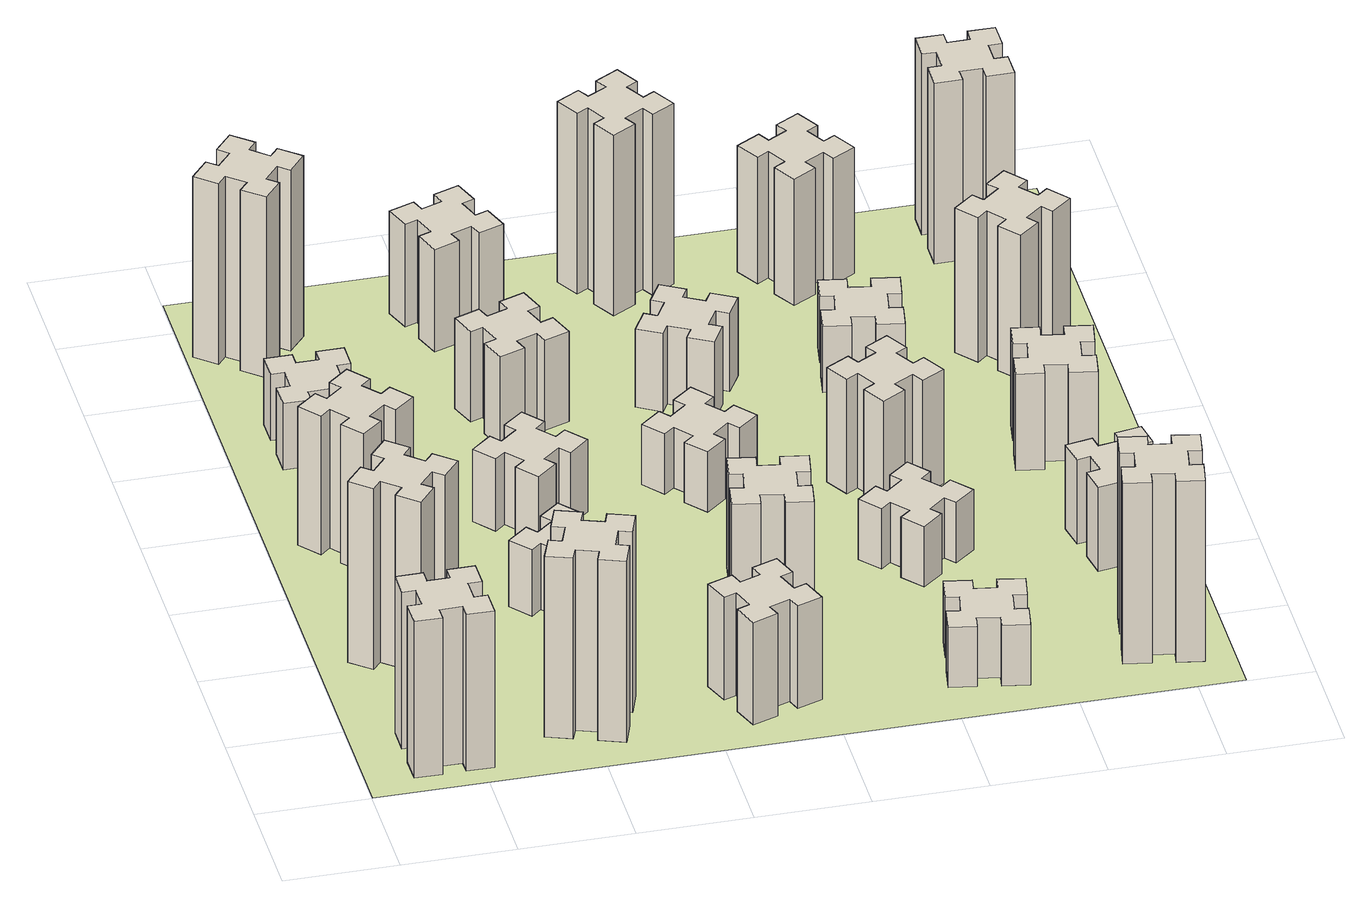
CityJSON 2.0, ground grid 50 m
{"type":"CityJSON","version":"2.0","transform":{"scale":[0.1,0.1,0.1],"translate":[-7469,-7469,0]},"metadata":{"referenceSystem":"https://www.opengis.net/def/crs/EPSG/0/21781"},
"CityObjects":{
"building1":{"type":"Building","attributes":{"class":"1000","function":"1000","usage":"1000","yearOfConstruction":2016,"roofType":"1000","measuredHeight":78,"storeysAboveGround":30,"storeysBelowGround":0},"geometry":[{"type":"Solid","lod":"1","boundaries":[[[[0,1,2,3,4,5,6,7,8,9,10,11,12,13,14,15,16,17,18,19]],[[17,16,20,21]],[[16,15,22,20]],[[15,14,23,22]],[[14,13,24,23]],[[13,12,25,24]],[[12,11,26,25]],[[11,10,27,26]],[[10,9,28,27]],[[9,8,29,28]],[[8,7,30,29]],[[7,6,31,30]],[[6,5,32,31]],[[5,4,33,32]],[[4,3,34,33]],[[3,2,35,34]],[[2,1,36,35]],[[1,0,37,36]],[[0,19,38,37]],[[19,18,39,38]],[[18,17,21,39]],[[24,25,26,27,28,29,30,31,32,33,34,35,36,37,38,39,21,20,22,23]]]]}]},
"building2":{"type":"Building","attributes":{"class":"1000","function":"1000","usage":"1000","yearOfConstruction":2016,"roofType":"1000","measuredHeight":90,"storeysAboveGround":30,"storeysBelowGround":0},"geometry":[{"type":"Solid","lod":"1","boundaries":[[[[40,41,42,43,44,45,46,47,48,49,50,51,52,53,54,55,56,57,58,59]],[[57,56,60,61]],[[56,55,62,60]],[[55,54,63,62]],[[54,53,64,63]],[[53,52,65,64]],[[52,51,66,65]],[[51,50,67,66]],[[50,49,68,67]],[[49,48,69,68]],[[48,47,70,69]],[[47,46,71,70]],[[46,45,72,71]],[[45,44,73,72]],[[44,43,74,73]],[[43,42,75,74]],[[42,41,76,75]],[[41,40,77,76]],[[40,59,78,77]],[[59,58,79,78]],[[58,57,61,79]],[[64,65,66,67,68,69,70,71,72,73,74,75,76,77,78,79,61,60,62,63]]]]}]},
"building3":{"type":"Building","attributes":{"class":"1000","function":"1000","usage":"1000","yearOfConstruction":2016,"roofType":"1000","measuredHeight":69,"storeysAboveGround":30,"storeysBelowGround":0},"geometry":[{"type":"Solid","lod":"1","boundaries":[[[[80,81,82,83,84,85,86,87,88,89,90,91,92,93,94,95,96,97,98,99]],[[97,96,100,101]],[[96,95,102,100]],[[95,94,103,102]],[[94,93,104,103]],[[93,92,105,104]],[[92,91,106,105]],[[91,90,107,106]],[[90,89,108,107]],[[89,88,109,108]],[[88,87,110,109]],[[87,86,111,110]],[[86,85,112,111]],[[85,84,113,112]],[[84,83,114,113]],[[83,82,115,114]],[[82,81,116,115]],[[81,80,117,116]],[[80,99,118,117]],[[99,98,119,118]],[[98,97,101,119]],[[104,105,106,107,108,109,110,111,112,113,114,115,116,117,118,119,101,100,102,103]]]]}]},
"building4":{"type":"Building","attributes":{"class":"1000","function":"1000","usage":"1000","yearOfConstruction":2016,"roofType":"1000","measuredHeight":90,"storeysAboveGround":30,"storeysBelowGround":0},"geometry":[{"type":"Solid","lod":"1","boundaries":[[[[120,121,122,123,124,125,126,127,128,129,130,131,132,133,134,135,136,137,138,139]],[[137,136,140,141]],[[136,135,142,140]],[[135,134,143,142]],[[134,133,144,143]],[[133,132,145,144]],[[132,131,146,145]],[[131,130,147,146]],[[130,129,148,147]],[[129,128,149,148]],[[128,127,150,149]],[[127,126,151,150]],[[126,125,152,151]],[[125,124,153,152]],[[124,123,154,153]],[[123,122,155,154]],[[122,121,156,155]],[[121,120,157,156]],[[120,139,158,157]],[[139,138,159,158]],[[138,137,141,159]],[[144,145,146,147,148,149,150,151,152,153,154,155,156,157,158,159,141,140,142,143]]]]}]},
"building5":{"type":"Building","attributes":{"class":"1000","function":"1000","usage":"1000","yearOfConstruction":2016,"roofType":"1000","measuredHeight":33,"storeysAboveGround":30,"storeysBelowGround":0},"geometry":[{"type":"Solid","lod":"1","boundaries":[[[[160,161,162,163,164,165,166,167,168,169,170,171,172,173,174,175,176,177,178,179]],[[177,176,180,181]],[[176,175,182,180]],[[175,174,183,182]],[[174,173,184,183]],[[173,172,185,184]],[[172,171,186,185]],[[171,170,187,186]],[[170,169,188,187]],[[169,168,189,188]],[[168,167,190,189]],[[167,166,191,190]],[[166,165,192,191]],[[165,164,193,192]],[[164,163,194,193]],[[163,162,195,194]],[[162,161,196,195]],[[161,160,197,196]],[[160,179,198,197]],[[179,178,199,198]],[[178,177,181,199]],[[184,185,186,187,188,189,190,191,192,193,194,195,196,197,198,199,181,180,182,183]]]]}]},
"building6":{"type":"Building","attributes":{"class":"1000","function":"1000","usage":"1000","yearOfConstruction":2016,"roofType":"1000","measuredHeight":90,"storeysAboveGround":30,"storeysBelowGround":0},"geometry":[{"type":"Solid","lod":"1","boundaries":[[[[200,201,202,203,204,205,206,207,208,209,210,211,212,213,214,215,216,217,218,219]],[[217,216,220,221]],[[216,215,222,220]],[[215,214,223,222]],[[214,213,224,223]],[[213,212,225,224]],[[212,211,226,225]],[[211,210,227,226]],[[210,209,228,227]],[[209,208,229,228]],[[208,207,230,229]],[[207,206,231,230]],[[206,205,232,231]],[[205,204,233,232]],[[204,203,234,233]],[[203,202,235,234]],[[202,201,236,235]],[[201,200,237,236]],[[200,219,238,237]],[[219,218,239,238]],[[218,217,221,239]],[[224,225,226,227,228,229,230,231,232,233,234,235,236,237,238,239,221,220,222,223]]]]}]},
"building7":{"type":"Building","attributes":{"class":"1000","function":"1000","usage":"1000","yearOfConstruction":2016,"roofType":"1000","measuredHeight":33,"storeysAboveGround":30,"storeysBelowGround":0},"geometry":[{"type":"Solid","lod":"1","boundaries":[[[[240,241,242,243,244,245,246,247,248,249,250,251,252,253,254,255,256,257,258,259]],[[257,256,260,261]],[[256,255,262,260]],[[255,254,263,262]],[[254,253,264,263]],[[253,252,265,264]],[[252,251,266,265]],[[251,250,267,266]],[[250,249,268,267]],[[249,248,269,268]],[[248,247,270,269]],[[247,246,271,270]],[[246,245,272,271]],[[245,244,273,272]],[[244,243,274,273]],[[243,242,275,274]],[[242,241,276,275]],[[241,240,277,276]],[[240,259,278,277]],[[259,258,279,278]],[[258,257,261,279]],[[264,265,266,267,268,269,270,271,272,273,274,275,276,277,278,279,261,260,262,263]]]]}]},
"building8":{"type":"Building","attributes":{"class":"1000","function":"1000","usage":"1000","yearOfConstruction":2016,"roofType":"1000","measuredHeight":36,"storeysAboveGround":30,"storeysBelowGround":0},"geometry":[{"type":"Solid","lod":"1","boundaries":[[[[280,281,282,283,284,285,286,287,288,289,290,291,292,293,294,295,296,297,298,299]],[[297,296,300,301]],[[296,295,302,300]],[[295,294,303,302]],[[294,293,304,303]],[[293,292,305,304]],[[292,291,306,305]],[[291,290,307,306]],[[290,289,308,307]],[[289,288,309,308]],[[288,287,310,309]],[[287,286,311,310]],[[286,285,312,311]],[[285,284,313,312]],[[284,283,314,313]],[[283,282,315,314]],[[282,281,316,315]],[[281,280,317,316]],[[280,299,318,317]],[[299,298,319,318]],[[298,297,301,319]],[[304,305,306,307,308,309,310,311,312,313,314,315,316,317,318,319,301,300,302,303]]]]}]},
"building9":{"type":"Building","attributes":{"class":"1000","function":"1000","usage":"1000","yearOfConstruction":2016,"roofType":"1000","measuredHeight":51,"storeysAboveGround":30,"storeysBelowGround":0},"geometry":[{"type":"Solid","lod":"1","boundaries":[[[[320,321,322,323,324,325,326,327,328,329,330,331,332,333,334,335,336,337,338,339]],[[337,336,340,341]],[[336,335,342,340]],[[335,334,343,342]],[[334,333,344,343]],[[333,332,345,344]],[[332,331,346,345]],[[331,330,347,346]],[[330,329,348,347]],[[329,328,349,348]],[[328,327,350,349]],[[327,326,351,350]],[[326,325,352,351]],[[325,324,353,352]],[[324,323,354,353]],[[323,322,355,354]],[[322,321,356,355]],[[321,320,357,356]],[[320,339,358,357]],[[339,338,359,358]],[[338,337,341,359]],[[344,345,346,347,348,349,350,351,352,353,354,355,356,357,358,359,341,340,342,343]]]]}]},
"building10":{"type":"Building","attributes":{"class":"1000","function":"1000","usage":"1000","yearOfConstruction":2016,"roofType":"1000","measuredHeight":45,"storeysAboveGround":30,"storeysBelowGround":0},"geometry":[{"type":"Solid","lod":"1","boundaries":[[[[360,361,362,363,364,365,366,367,368,369,370,371,372,373,374,375,376,377,378,379]],[[377,376,380,381]],[[376,375,382,380]],[[375,374,383,382]],[[374,373,384,383]],[[373,372,385,384]],[[372,371,386,385]],[[371,370,387,386]],[[370,369,388,387]],[[369,368,389,388]],[[368,367,390,389]],[[367,366,391,390]],[[366,365,392,391]],[[365,364,393,392]],[[364,363,394,393]],[[363,362,395,394]],[[362,361,396,395]],[[361,360,397,396]],[[360,379,398,397]],[[379,378,399,398]],[[378,377,381,399]],[[384,385,386,387,388,389,390,391,392,393,394,395,396,397,398,399,381,380,382,383]]]]}]},
"building11":{"type":"Building","attributes":{"class":"1000","function":"1000","usage":"1000","yearOfConstruction":2016,"roofType":"1000","measuredHeight":51,"storeysAboveGround":30,"storeysBelowGround":0},"geometry":[{"type":"Solid","lod":"1","boundaries":[[[[400,401,402,403,404,405,406,407,408,409,410,411,412,413,414,415,416,417,418,419]],[[417,416,420,421]],[[416,415,422,420]],[[415,414,423,422]],[[414,413,424,423]],[[413,412,425,424]],[[412,411,426,425]],[[411,410,427,426]],[[410,409,428,427]],[[409,408,429,428]],[[408,407,430,429]],[[407,406,431,430]],[[406,405,432,431]],[[405,404,433,432]],[[404,403,434,433]],[[403,402,435,434]],[[402,401,436,435]],[[401,400,437,436]],[[400,419,438,437]],[[419,418,439,438]],[[418,417,421,439]],[[424,425,426,427,428,429,430,431,432,433,434,435,436,437,438,439,421,420,422,423]]]]}]},
"building12":{"type":"Building","attributes":{"class":"1000","function":"1000","usage":"1000","yearOfConstruction":2016,"roofType":"1000","measuredHeight":54,"storeysAboveGround":30,"storeysBelowGround":0},"geometry":[{"type":"Solid","lod":"1","boundaries":[[[[440,441,442,443,444,445,446,447,448,449,450,451,452,453,454,455,456,457,458,459]],[[457,456,460,461]],[[456,455,462,460]],[[455,454,463,462]],[[454,453,464,463]],[[453,452,465,464]],[[452,451,466,465]],[[451,450,467,466]],[[450,449,468,467]],[[449,448,469,468]],[[448,447,470,469]],[[447,446,471,470]],[[446,445,472,471]],[[445,444,473,472]],[[444,443,474,473]],[[443,442,475,474]],[[442,441,476,475]],[[441,440,477,476]],[[440,459,478,477]],[[459,458,479,478]],[[458,457,461,479]],[[464,465,466,467,468,469,470,471,472,473,474,475,476,477,478,479,461,460,462,463]]]]}]},
"building13":{"type":"Building","attributes":{"class":"1000","function":"1000","usage":"1000","yearOfConstruction":2016,"roofType":"1000","measuredHeight":30,"storeysAboveGround":30,"storeysBelowGround":0},"geometry":[{"type":"Solid","lod":"1","boundaries":[[[[480,481,482,483,484,485,486,487,488,489,490,491,492,493,494,495,496,497,498,499]],[[497,496,500,501]],[[496,495,502,500]],[[495,494,503,502]],[[494,493,504,503]],[[493,492,505,504]],[[492,491,506,505]],[[491,490,507,506]],[[490,489,508,507]],[[489,488,509,508]],[[488,487,510,509]],[[487,486,511,510]],[[486,485,512,511]],[[485,484,513,512]],[[484,483,514,513]],[[483,482,515,514]],[[482,481,516,515]],[[481,480,517,516]],[[480,499,518,517]],[[499,498,519,518]],[[498,497,501,519]],[[504,505,506,507,508,509,510,511,512,513,514,515,516,517,518,519,501,500,502,503]]]]}]},
"building14":{"type":"Building","attributes":{"class":"1000","function":"1000","usage":"1000","yearOfConstruction":2016,"roofType":"1000","measuredHeight":39,"storeysAboveGround":30,"storeysBelowGround":0},"geometry":[{"type":"Solid","lod":"1","boundaries":[[[[520,521,522,523,524,525,526,527,528,529,530,531,532,533,534,535,536,537,538,539]],[[537,536,540,541]],[[536,535,542,540]],[[535,534,543,542]],[[534,533,544,543]],[[533,532,545,544]],[[532,531,546,545]],[[531,530,547,546]],[[530,529,548,547]],[[529,528,549,548]],[[528,527,550,549]],[[527,526,551,550]],[[526,525,552,551]],[[525,524,553,552]],[[524,523,554,553]],[[523,522,555,554]],[[522,521,556,555]],[[521,520,557,556]],[[520,539,558,557]],[[539,538,559,558]],[[538,537,541,559]],[[544,545,546,547,548,549,550,551,552,553,554,555,556,557,558,559,541,540,542,543]]]]}]},
"building15":{"type":"Building","attributes":{"class":"1000","function":"1000","usage":"1000","yearOfConstruction":2016,"roofType":"1000","measuredHeight":30,"storeysAboveGround":30,"storeysBelowGround":0},"geometry":[{"type":"Solid","lod":"1","boundaries":[[[[560,561,562,563,564,565,566,567,568,569,570,571,572,573,574,575,576,577,578,579]],[[577,576,580,581]],[[576,575,582,580]],[[575,574,583,582]],[[574,573,584,583]],[[573,572,585,584]],[[572,571,586,585]],[[571,570,587,586]],[[570,569,588,587]],[[569,568,589,588]],[[568,567,590,589]],[[567,566,591,590]],[[566,565,592,591]],[[565,564,593,592]],[[564,563,594,593]],[[563,562,595,594]],[[562,561,596,595]],[[561,560,597,596]],[[560,579,598,597]],[[579,578,599,598]],[[578,577,581,599]],[[584,585,586,587,588,589,590,591,592,593,594,595,596,597,598,599,581,580,582,583]]]]}]},
"building16":{"type":"Building","attributes":{"class":"1000","function":"1000","usage":"1000","yearOfConstruction":2016,"roofType":"1000","measuredHeight":90,"storeysAboveGround":30,"storeysBelowGround":0},"geometry":[{"type":"Solid","lod":"1","boundaries":[[[[600,601,602,603,604,605,606,607,608,609,610,611,612,613,614,615,616,617,618,619]],[[617,616,620,621]],[[616,615,622,620]],[[615,614,623,622]],[[614,613,624,623]],[[613,612,625,624]],[[612,611,626,625]],[[611,610,627,626]],[[610,609,628,627]],[[609,608,629,628]],[[608,607,630,629]],[[607,606,631,630]],[[606,605,632,631]],[[605,604,633,632]],[[604,603,634,633]],[[603,602,635,634]],[[602,601,636,635]],[[601,600,637,636]],[[600,619,638,637]],[[619,618,639,638]],[[618,617,621,639]],[[624,625,626,627,628,629,630,631,632,633,634,635,636,637,638,639,621,620,622,623]]]]}]},
"building17":{"type":"Building","attributes":{"class":"1000","function":"1000","usage":"1000","yearOfConstruction":2016,"roofType":"1000","measuredHeight":30,"storeysAboveGround":30,"storeysBelowGround":0},"geometry":[{"type":"Solid","lod":"1","boundaries":[[[[640,641,642,643,644,645,646,647,648,649,650,651,652,653,654,655,656,657,658,659]],[[657,656,660,661]],[[656,655,662,660]],[[655,654,663,662]],[[654,653,664,663]],[[653,652,665,664]],[[652,651,666,665]],[[651,650,667,666]],[[650,649,668,667]],[[649,648,669,668]],[[648,647,670,669]],[[647,646,671,670]],[[646,645,672,671]],[[645,644,673,672]],[[644,643,674,673]],[[643,642,675,674]],[[642,641,676,675]],[[641,640,677,676]],[[640,659,678,677]],[[659,658,679,678]],[[658,657,661,679]],[[664,665,666,667,668,669,670,671,672,673,674,675,676,677,678,679,661,660,662,663]]]]}]},
"building18":{"type":"Building","attributes":{"class":"1000","function":"1000","usage":"1000","yearOfConstruction":2016,"roofType":"1000","measuredHeight":57,"storeysAboveGround":30,"storeysBelowGround":0},"geometry":[{"type":"Solid","lod":"1","boundaries":[[[[680,681,682,683,684,685,686,687,688,689,690,691,692,693,694,695,696,697,698,699]],[[697,696,700,701]],[[696,695,702,700]],[[695,694,703,702]],[[694,693,704,703]],[[693,692,705,704]],[[692,691,706,705]],[[691,690,707,706]],[[690,689,708,707]],[[689,688,709,708]],[[688,687,710,709]],[[687,686,711,710]],[[686,685,712,711]],[[685,684,713,712]],[[684,683,714,713]],[[683,682,715,714]],[[682,681,716,715]],[[681,680,717,716]],[[680,699,718,717]],[[699,698,719,718]],[[698,697,701,719]],[[704,705,706,707,708,709,710,711,712,713,714,715,716,717,718,719,701,700,702,703]]]]}]},
"building19":{"type":"Building","attributes":{"class":"1000","function":"1000","usage":"1000","yearOfConstruction":2016,"roofType":"1000","measuredHeight":33,"storeysAboveGround":30,"storeysBelowGround":0},"geometry":[{"type":"Solid","lod":"1","boundaries":[[[[720,721,722,723,724,725,726,727,728,729,730,731,732,733,734,735,736,737,738,739]],[[737,736,740,741]],[[736,735,742,740]],[[735,734,743,742]],[[734,733,744,743]],[[733,732,745,744]],[[732,731,746,745]],[[731,730,747,746]],[[730,729,748,747]],[[729,728,749,748]],[[728,727,750,749]],[[727,726,751,750]],[[726,725,752,751]],[[725,724,753,752]],[[724,723,754,753]],[[723,722,755,754]],[[722,721,756,755]],[[721,720,757,756]],[[720,739,758,757]],[[739,738,759,758]],[[738,737,741,759]],[[744,745,746,747,748,749,750,751,752,753,754,755,756,757,758,759,741,740,742,743]]]]}]},
"building20":{"type":"Building","attributes":{"class":"1000","function":"1000","usage":"1000","yearOfConstruction":2016,"roofType":"1000","measuredHeight":90,"storeysAboveGround":30,"storeysBelowGround":0},"geometry":[{"type":"Solid","lod":"1","boundaries":[[[[760,761,762,763,764,765,766,767,768,769,770,771,772,773,774,775,776,777,778,779]],[[777,776,780,781]],[[776,775,782,780]],[[775,774,783,782]],[[774,773,784,783]],[[773,772,785,784]],[[772,771,786,785]],[[771,770,787,786]],[[770,769,788,787]],[[769,768,789,788]],[[768,767,790,789]],[[767,766,791,790]],[[766,765,792,791]],[[765,764,793,792]],[[764,763,794,793]],[[763,762,795,794]],[[762,761,796,795]],[[761,760,797,796]],[[760,779,798,797]],[[779,778,799,798]],[[778,777,781,799]],[[784,785,786,787,788,789,790,791,792,793,794,795,796,797,798,799,781,780,782,783]]]]}]},
"building21":{"type":"Building","attributes":{"class":"1000","function":"1000","usage":"1000","yearOfConstruction":2016,"roofType":"1000","measuredHeight":63,"storeysAboveGround":30,"storeysBelowGround":0},"geometry":[{"type":"Solid","lod":"1","boundaries":[[[[800,801,802,803,804,805,806,807,808,809,810,811,812,813,814,815,816,817,818,819]],[[817,816,820,821]],[[816,815,822,820]],[[815,814,823,822]],[[814,813,824,823]],[[813,812,825,824]],[[812,811,826,825]],[[811,810,827,826]],[[810,809,828,827]],[[809,808,829,828]],[[808,807,830,829]],[[807,806,831,830]],[[806,805,832,831]],[[805,804,833,832]],[[804,803,834,833]],[[803,802,835,834]],[[802,801,836,835]],[[801,800,837,836]],[[800,819,838,837]],[[819,818,839,838]],[[818,817,821,839]],[[824,825,826,827,828,829,830,831,832,833,834,835,836,837,838,839,821,820,822,823]]]]}]},
"building22":{"type":"Building","attributes":{"class":"1000","function":"1000","usage":"1000","yearOfConstruction":2016,"roofType":"1000","measuredHeight":42,"storeysAboveGround":30,"storeysBelowGround":0},"geometry":[{"type":"Solid","lod":"1","boundaries":[[[[840,841,842,843,844,845,846,847,848,849,850,851,852,853,854,855,856,857,858,859]],[[857,856,860,861]],[[856,855,862,860]],[[855,854,863,862]],[[854,853,864,863]],[[853,852,865,864]],[[852,851,866,865]],[[851,850,867,866]],[[850,849,868,867]],[[849,848,869,868]],[[848,847,870,869]],[[847,846,871,870]],[[846,845,872,871]],[[845,844,873,872]],[[844,843,874,873]],[[843,842,875,874]],[[842,841,876,875]],[[841,840,877,876]],[[840,859,878,877]],[[859,858,879,878]],[[858,857,861,879]],[[864,865,866,867,868,869,870,871,872,873,874,875,876,877,878,879,861,860,862,863]]]]}]},
"building23":{"type":"Building","attributes":{"class":"1000","function":"1000","usage":"1000","yearOfConstruction":2016,"roofType":"1000","measuredHeight":48,"storeysAboveGround":30,"storeysBelowGround":0},"geometry":[{"type":"Solid","lod":"1","boundaries":[[[[880,881,882,883,884,885,886,887,888,889,890,891,892,893,894,895,896,897,898,899]],[[897,896,900,901]],[[896,895,902,900]],[[895,894,903,902]],[[894,893,904,903]],[[893,892,905,904]],[[892,891,906,905]],[[891,890,907,906]],[[890,889,908,907]],[[889,888,909,908]],[[888,887,910,909]],[[887,886,911,910]],[[886,885,912,911]],[[885,884,913,912]],[[884,883,914,913]],[[883,882,915,914]],[[882,881,916,915]],[[881,880,917,916]],[[880,899,918,917]],[[899,898,919,918]],[[898,897,901,919]],[[904,905,906,907,908,909,910,911,912,913,914,915,916,917,918,919,901,900,902,903]]]]}]},
"building24":{"type":"Building","attributes":{"class":"1000","function":"1000","usage":"1000","yearOfConstruction":2016,"roofType":"1000","measuredHeight":72,"storeysAboveGround":30,"storeysBelowGround":0},"geometry":[{"type":"Solid","lod":"1","boundaries":[[[[920,921,922,923,924,925,926,927,928,929,930,931,932,933,934,935,936,937,938,939]],[[937,936,940,941]],[[936,935,942,940]],[[935,934,943,942]],[[934,933,944,943]],[[933,932,945,944]],[[932,931,946,945]],[[931,930,947,946]],[[930,929,948,947]],[[929,928,949,948]],[[928,927,950,949]],[[927,926,951,950]],[[926,925,952,951]],[[925,924,953,952]],[[924,923,954,953]],[[923,922,955,954]],[[922,921,956,955]],[[921,920,957,956]],[[920,939,958,957]],[[939,938,959,958]],[[938,937,941,959]],[[944,945,946,947,948,949,950,951,952,953,954,955,956,957,958,959,941,940,942,943]]]]}]},
"building25":{"type":"Building","attributes":{"class":"1000","function":"1000","usage":"1000","yearOfConstruction":2016,"roofType":"1000","measuredHeight":90,"storeysAboveGround":30,"storeysBelowGround":0},"geometry":[{"type":"Solid","lod":"1","boundaries":[[[[960,961,962,963,964,965,966,967,968,969,970,971,972,973,974,975,976,977,978,979]],[[977,976,980,981]],[[976,975,982,980]],[[975,974,983,982]],[[974,973,984,983]],[[973,972,985,984]],[[972,971,986,985]],[[971,970,987,986]],[[970,969,988,987]],[[969,968,989,988]],[[968,967,990,989]],[[967,966,991,990]],[[966,965,992,991]],[[965,964,993,992]],[[964,963,994,993]],[[963,962,995,994]],[[962,961,996,995]],[[961,960,997,996]],[[960,979,998,997]],[[979,978,999,998]],[[978,977,981,999]],[[984,985,986,987,988,989,990,991,992,993,994,995,996,997,998,999,981,980,982,983]]]]}]},
"landuse1":{"type":"LandUse","attributes":{"name":"plot1","function":"1010"},"geometry":[{"type":"MultiSurface","lod":"1","boundaries":[[[1000,1001,1002,1003]]]}]}
},
"vertices":[
[265,325,0],[265,225,0],[205,225,0],[205,105,0],[325,105,0],[325,165,0],[425,165,0],[425,105,0],[545,105,0],[545,225,0],[485,225,0],[485,325,0],[545,325,0],[545,445,0],[425,445,0],[425,385,0],[325,385,0],[325,445,0],[205,445,0],[205,325,0],[325,385,780],[325,445,780],[425,385,780],[425,445,780],[545,445,780],[545,325,780],[485,325,780],[485,225,780],[545,225,780],[545,105,780],[425,105,780],[425,165,780],[325,165,780],[325,105,780],[205,105,780],[205,225,780],[265,225,780],[265,325,780],[205,325,780],[205,445,780],
[484,1067,0],[408,1132,0],[446,1178,0],[354,1255,0],[277,1163,0],[323,1124,0],[259,1048,0],[213,1086,0],[136,994,0],[228,917,0],[266,963,0],[343,899,0],[304,853,0],[396,776,0],[473,868,0],[427,906,0],[492,983,0],[538,944,0],[615,1036,0],[523,1113,0],[492,983,900],[538,944,900],[427,906,900],[473,868,900],[396,776,900],[304,853,900],[343,899,900],[266,963,900],[228,917,900],[136,994,900],[213,1086,900],[259,1048,900],[323,1124,900],[277,1163,900],[354,1255,900],[446,1178,900],[408,1132,900],[484,1067,900],[523,1113,900],[615,1036,900],
[492,1888,0],[427,1964,0],[473,2003,0],[396,2095,0],[304,2018,0],[343,1972,0],[266,1907,0],[228,1953,0],[136,1876,0],[213,1784,0],[259,1823,0],[323,1746,0],[277,1708,0],[354,1616,0],[446,1693,0],[408,1739,0],[484,1803,0],[523,1757,0],[615,1834,0],[538,1926,0],[484,1803,690],[523,1757,690],[408,1739,690],[446,1693,690],[354,1616,690],[277,1708,690],[323,1746,690],[259,1823,690],[213,1784,690],[136,1876,690],[228,1953,690],[266,1907,690],[343,1972,690],[304,2018,690],[396,2095,690],[473,2003,690],[427,1964,690],[492,1888,690],[538,1926,690],[615,1834,690],
[929,460,0],[895,366,0],[839,387,0],[797,274,0],[910,233,0],[931,289,0],[1025,255,0],[1004,199,0],[1117,157,0],[1158,270,0],[1102,291,0],[1136,385,0],[1192,364,0],[1233,477,0],[1120,518,0],[1100,462,0],[1006,496,0],[1027,552,0],[914,593,0],[873,480,0],[1006,496,900],[1027,552,900],[1100,462,900],[1120,518,900],[1233,477,900],[1192,364,900],[1136,385,900],[1102,291,900],[1158,270,900],[1117,157,900],[1004,199,900],[1025,255,900],[931,289,900],[910,233,900],[797,274,900],[839,387,900],[895,366,900],[929,460,900],[873,480,900],[914,593,900],
[485,2545,0],[485,2645,0],[545,2645,0],[545,2765,0],[425,2765,0],[425,2705,0],[325,2705,0],[325,2765,0],[205,2765,0],[205,2645,0],[265,2645,0],[265,2545,0],[205,2545,0],[205,2425,0],[325,2425,0],[325,2485,0],[425,2485,0],[425,2425,0],[545,2425,0],[545,2545,0],[425,2485,330],[425,2425,330],[325,2485,330],[325,2425,330],[205,2425,330],[205,2545,330],[265,2545,330],[265,2645,330],[205,2645,330],[205,2765,330],[325,2765,330],[325,2705,330],[425,2705,330],[425,2765,330],[545,2765,330],[545,2645,330],[485,2645,330],[485,2545,330],[545,2545,330],[545,2425,330],
[384,3387,0],[308,3452,0],[346,3498,0],[254,3575,0],[177,3483,0],[223,3444,0],[159,3368,0],[113,3406,0],[36,3314,0],[128,3237,0],[166,3283,0],[243,3219,0],[204,3173,0],[296,3096,0],[373,3188,0],[327,3226,0],[392,3303,0],[438,3264,0],[515,3356,0],[423,3433,0],[392,3303,900],[438,3264,900],[327,3226,900],[373,3188,900],[296,3096,900],[204,3173,900],[243,3219,900],[166,3283,900],[128,3237,900],[36,3314,900],[113,3406,900],[159,3368,900],[223,3444,900],[177,3483,900],[254,3575,900],[346,3498,900],[308,3452,900],[384,3387,900],[423,3433,900],[515,3356,900],
[1083,1332,0],[1006,1267,0],[968,1313,0],[876,1236,0],[953,1144,0],[999,1183,0],[1063,1106,0],[1017,1068,0],[1094,976,0],[1186,1053,0],[1148,1099,0],[1224,1163,0],[1263,1117,0],[1355,1194,0],[1278,1286,0],[1232,1248,0],[1167,1324,0],[1213,1363,0],[1136,1455,0],[1044,1378,0],[1167,1324,330],[1213,1363,330],[1232,1248,330],[1278,1286,330],[1355,1194,330],[1263,1117,330],[1224,1163,330],[1148,1099,330],[1186,1053,330],[1094,976,330],[1017,1068,330],[1063,1106,330],[999,1183,330],[953,1144,330],[876,1236,330],[968,1313,330],[1006,1267,330],[1083,1332,330],[1044,1378,330],[1136,1455,330],
[1083,1972,0],[1006,1907,0],[968,1953,0],[876,1876,0],[953,1784,0],[999,1823,0],[1063,1746,0],[1017,1708,0],[1094,1616,0],[1186,1693,0],[1148,1739,0],[1224,1803,0],[1263,1757,0],[1355,1834,0],[1278,1926,0],[1232,1888,0],[1167,1964,0],[1213,2003,0],[1136,2095,0],[1044,2018,0],[1167,1964,360],[1213,2003,360],[1232,1888,360],[1278,1926,360],[1355,1834,360],[1263,1757,360],[1224,1803,360],[1148,1739,360],[1186,1693,360],[1094,1616,360],[1017,1708,360],[1063,1746,360],[999,1823,360],[953,1784,360],[876,1876,360],[968,1953,360],[1006,1907,360],[1083,1972,360],[1044,2018,360],[1136,2095,360],
[1765,496,0],[1671,462,0],[1650,518,0],[1537,477,0],[1579,364,0],[1635,385,0],[1669,291,0],[1613,270,0],[1654,157,0],[1767,199,0],[1746,255,0],[1840,289,0],[1860,233,0],[1973,274,0],[1932,387,0],[1876,366,0],[1842,460,0],[1898,480,0],[1857,593,0],[1744,552,0],[1842,460,510],[1898,480,510],[1876,366,510],[1932,387,510],[1973,274,510],[1860,233,510],[1840,289,510],[1746,255,510],[1767,199,510],[1654,157,510],[1613,270,510],[1669,291,510],[1635,385,510],[1579,364,510],[1537,477,510],[1650,518,510],[1671,462,510],[1765,496,510],[1744,552,510],[1857,593,510],
[1206,2475,0],[1300,2509,0],[1320,2453,0],[1433,2494,0],[1392,2607,0],[1336,2586,0],[1302,2680,0],[1358,2700,0],[1317,2813,0],[1204,2772,0],[1225,2716,0],[1131,2682,0],[1110,2738,0],[997,2697,0],[1039,2584,0],[1095,2605,0],[1129,2511,0],[1073,2490,0],[1114,2377,0],[1227,2419,0],[1129,2511,450],[1073,2490,450],[1095,2605,450],[1039,2584,450],[997,2697,450],[1110,2738,450],[1131,2682,450],[1225,2716,450],[1204,2772,450],[1317,2813,450],[1358,2700,450],[1302,2680,450],[1336,2586,450],[1392,2607,450],[1433,2494,450],[1320,2453,450],[1300,2509,450],[1206,2475,450],[1227,2419,450],[1114,2377,450],
[1125,3456,0],[1031,3422,0],[1010,3478,0],[897,3437,0],[939,3324,0],[995,3345,0],[1029,3251,0],[973,3230,0],[1014,3117,0],[1127,3159,0],[1106,3215,0],[1200,3249,0],[1220,3193,0],[1333,3234,0],[1292,3347,0],[1236,3326,0],[1202,3420,0],[1258,3440,0],[1217,3553,0],[1104,3512,0],[1202,3420,510],[1258,3440,510],[1236,3326,510],[1292,3347,510],[1333,3234,510],[1220,3193,510],[1200,3249,510],[1106,3215,510],[1127,3159,510],[1014,3117,510],[973,3230,510],[1029,3251,510],[995,3345,510],[939,3324,510],[897,3437,510],[1010,3478,510],[1031,3422,510],[1125,3456,510],[1104,3512,510],[1217,3553,510],
[2055,1047,0],[2072,1145,0],[2131,1135,0],[2152,1253,0],[2034,1274,0],[2024,1215,0],[1925,1232,0],[1936,1291,0],[1817,1312,0],[1797,1194,0],[1856,1184,0],[1838,1085,0],[1779,1096,0],[1758,977,0],[1877,957,0],[1887,1016,0],[1985,998,0],[1975,939,0],[2093,918,0],[2114,1037,0],[1985,998,540],[1975,939,540],[1887,1016,540],[1877,957,540],[1758,977,540],[1779,1096,540],[1838,1085,540],[1856,1184,540],[1797,1194,540],[1817,1312,540],[1936,1291,540],[1925,1232,540],[2024,1215,540],[2034,1274,540],[2152,1253,540],[2131,1135,540],[2072,1145,540],[2055,1047,540],[2114,1037,540],[2093,918,540],
[1972,1988,0],[1907,2064,0],[1953,2103,0],[1876,2195,0],[1784,2118,0],[1823,2072,0],[1746,2007,0],[1708,2053,0],[1616,1976,0],[1693,1884,0],[1739,1923,0],[1803,1846,0],[1757,1808,0],[1834,1716,0],[1926,1793,0],[1888,1839,0],[1964,1903,0],[2003,1857,0],[2095,1934,0],[2018,2026,0],[1964,1903,300],[2003,1857,300],[1888,1839,300],[1926,1793,300],[1834,1716,300],[1757,1808,300],[1803,1846,300],[1739,1923,300],[1693,1884,300],[1616,1976,300],[1708,2053,300],[1746,2007,300],[1823,2072,300],[1784,2118,300],[1876,2195,300],[1953,2103,300],[1907,2064,300],[1972,1988,300],[2018,2026,300],[2095,1934,300],
[2026,2497,0],[2076,2584,0],[2128,2554,0],[2188,2658,0],[2084,2718,0],[2054,2666,0],[1967,2716,0],[1997,2768,0],[1893,2828,0],[1833,2724,0],[1885,2694,0],[1835,2607,0],[1783,2637,0],[1723,2533,0],[1827,2473,0],[1857,2525,0],[1944,2475,0],[1914,2423,0],[2018,2363,0],[2078,2467,0],[1944,2475,390],[1914,2423,390],[1857,2525,390],[1827,2473,390],[1723,2533,390],[1783,2637,390],[1835,2607,390],[1885,2694,390],[1833,2724,390],[1893,2828,390],[1997,2768,390],[1967,2716,390],[2054,2666,390],[2084,2718,390],[2188,2658,390],[2128,2554,390],[2076,2584,390],[2026,2497,390],[2078,2467,390],[2018,2363,390],
[2596,444,0],[2578,345,0],[2519,356,0],[2498,237,0],[2617,217,0],[2627,276,0],[2725,258,0],[2715,199,0],[2833,178,0],[2854,297,0],[2795,307,0],[2812,405,0],[2871,395,0],[2892,513,0],[2774,534,0],[2764,475,0],[2665,492,0],[2676,551,0],[2557,572,0],[2537,454,0],[2665,492,300],[2676,551,300],[2764,475,300],[2774,534,300],[2892,513,300],[2871,395,300],[2812,405,300],[2795,307,300],[2854,297,300],[2833,178,300],[2715,199,300],[2725,258,300],[2627,276,300],[2617,217,300],[2498,237,300],[2519,356,300],[2578,345,300],[2596,444,300],[2537,454,300],[2557,572,300],
[1844,3556,0],[1757,3506,0],[1727,3558,0],[1623,3498,0],[1683,3394,0],[1735,3424,0],[1785,3337,0],[1733,3307,0],[1793,3203,0],[1897,3263,0],[1867,3315,0],[1954,3365,0],[1984,3313,0],[2088,3373,0],[2028,3477,0],[1976,3447,0],[1926,3534,0],[1978,3564,0],[1918,3668,0],[1814,3608,0],[1926,3534,900],[1978,3564,900],[1976,3447,900],[2028,3477,900],[2088,3373,900],[1984,3313,900],[1954,3365,900],[1867,3315,900],[1897,3263,900],[1793,3203,900],[1733,3307,900],[1785,3337,900],[1735,3424,900],[1683,3394,900],[1623,3498,900],[1727,3558,900],[1757,3506,900],[1844,3556,900],[1814,3608,900],[1918,3668,900],
[2628,1099,0],[2704,1163,0],[2743,1117,0],[2835,1194,0],[2758,1286,0],[2712,1248,0],[2647,1324,0],[2693,1363,0],[2616,1455,0],[2524,1378,0],[2563,1332,0],[2486,1267,0],[2448,1313,0],[2356,1236,0],[2433,1144,0],[2479,1183,0],[2543,1106,0],[2497,1068,0],[2574,976,0],[2666,1053,0],[2543,1106,300],[2497,1068,300],[2479,1183,300],[2433,1144,300],[2356,1236,300],[2448,1313,300],[2486,1267,300],[2563,1332,300],[2524,1378,300],[2616,1455,300],[2693,1363,300],[2647,1324,300],[2712,1248,300],[2758,1286,300],[2835,1194,300],[2743,1117,300],[2704,1163,300],[2628,1099,300],[2666,1053,300],[2574,976,300],
[2475,1744,0],[2525,1657,0],[2473,1627,0],[2533,1523,0],[2637,1583,0],[2607,1635,0],[2694,1685,0],[2724,1633,0],[2828,1693,0],[2768,1797,0],[2716,1767,0],[2666,1854,0],[2718,1884,0],[2658,1988,0],[2554,1928,0],[2584,1876,0],[2497,1826,0],[2467,1878,0],[2363,1818,0],[2423,1714,0],[2497,1826,570],[2467,1878,570],[2584,1876,570],[2554,1928,570],[2658,1988,570],[2718,1884,570],[2666,1854,570],[2716,1767,570],[2768,1797,570],[2828,1693,570],[2724,1633,570],[2694,1685,570],[2607,1635,570],[2637,1583,570],[2533,1523,570],[2473,1627,570],[2525,1657,570],[2475,1744,570],[2423,1714,570],[2363,1818,570],
[2596,2664,0],[2578,2565,0],[2519,2576,0],[2498,2457,0],[2617,2437,0],[2627,2496,0],[2725,2478,0],[2715,2419,0],[2833,2398,0],[2854,2517,0],[2795,2527,0],[2812,2625,0],[2871,2615,0],[2892,2733,0],[2774,2754,0],[2764,2695,0],[2665,2712,0],[2676,2771,0],[2557,2792,0],[2537,2674,0],[2665,2712,330],[2676,2771,330],[2764,2695,330],[2774,2754,330],[2892,2733,330],[2871,2615,330],[2812,2625,330],[2795,2527,330],[2854,2517,330],[2833,2398,330],[2715,2419,330],[2725,2478,330],[2627,2496,330],[2617,2437,330],[2498,2457,330],[2519,2576,330],[2578,2565,330],[2596,2664,330],[2537,2674,330],[2557,2792,330],
[3504,475,0],[3405,492,0],[3416,551,0],[3297,572,0],[3277,454,0],[3336,444,0],[3318,345,0],[3259,356,0],[3238,237,0],[3357,217,0],[3367,276,0],[3465,258,0],[3455,199,0],[3573,178,0],[3594,297,0],[3535,307,0],[3552,405,0],[3611,395,0],[3632,513,0],[3514,534,0],[3552,405,900],[3611,395,900],[3535,307,900],[3594,297,900],[3573,178,900],[3455,199,900],[3465,258,900],[3367,276,900],[3357,217,900],[3238,237,900],[3259,356,900],[3318,345,900],[3336,444,900],[3277,454,900],[3297,572,900],[3416,551,900],[3405,492,900],[3504,475,900],[3514,534,900],[3632,513,900],
[2716,3347,0],[2666,3434,0],[2718,3464,0],[2658,3568,0],[2554,3508,0],[2584,3456,0],[2497,3406,0],[2467,3458,0],[2363,3398,0],[2423,3294,0],[2475,3324,0],[2525,3237,0],[2473,3207,0],[2533,3103,0],[2637,3163,0],[2607,3215,0],[2694,3265,0],[2724,3213,0],[2828,3273,0],[2768,3377,0],[2694,3265,630],[2724,3213,630],[2607,3215,630],[2637,3163,630],[2533,3103,630],[2473,3207,630],[2525,3237,630],[2475,3324,630],[2423,3294,630],[2363,3398,630],[2467,3458,630],[2497,3406,630],[2584,3456,630],[2554,3508,630],[2658,3568,630],[2718,3464,630],[2666,3434,630],[2716,3347,630],[2768,3377,630],[2828,3273,630],
[3405,998,0],[3504,1016,0],[3514,957,0],[3632,977,0],[3611,1096,0],[3552,1085,0],[3535,1184,0],[3594,1194,0],[3573,1312,0],[3455,1291,0],[3465,1232,0],[3367,1215,0],[3357,1274,0],[3238,1253,0],[3259,1135,0],[3318,1145,0],[3336,1047,0],[3277,1037,0],[3297,918,0],[3416,939,0],[3336,1047,420],[3277,1037,420],[3318,1145,420],[3259,1135,420],[3238,1253,420],[3357,1274,420],[3367,1215,420],[3465,1232,420],[3455,1291,420],[3573,1312,420],[3594,1194,420],[3535,1184,420],[3552,1085,420],[3611,1096,420],[3632,977,420],[3514,957,420],[3504,1016,420],[3405,998,420],[3416,939,420],[3297,918,420],
[3267,1756,0],[3365,1738,0],[3355,1679,0],[3473,1658,0],[3494,1777,0],[3435,1787,0],[3452,1885,0],[3511,1875,0],[3532,1993,0],[3414,2014,0],[3404,1955,0],[3305,1972,0],[3316,2031,0],[3197,2052,0],[3177,1934,0],[3236,1924,0],[3218,1825,0],[3159,1836,0],[3138,1717,0],[3257,1697,0],[3218,1825,480],[3159,1836,480],[3236,1924,480],[3177,1934,480],[3197,2052,480],[3316,2031,480],[3305,1972,480],[3404,1955,480],[3414,2014,480],[3532,1993,480],[3511,1875,480],[3452,1885,480],[3435,1787,480],[3494,1777,480],[3473,1658,480],[3355,1679,480],[3365,1738,480],[3267,1756,480],[3257,1697,480],[3138,1717,480],
[3219,2563,0],[3283,2486,0],[3237,2448,0],[3314,2356,0],[3406,2433,0],[3368,2479,0],[3444,2543,0],[3483,2497,0],[3575,2574,0],[3498,2666,0],[3452,2628,0],[3387,2704,0],[3433,2743,0],[3356,2835,0],[3264,2758,0],[3303,2712,0],[3226,2647,0],[3188,2693,0],[3096,2616,0],[3173,2524,0],[3226,2647,720],[3188,2693,720],[3303,2712,720],[3264,2758,720],[3356,2835,720],[3433,2743,720],[3387,2704,720],[3452,2628,720],[3498,2666,720],[3575,2574,720],[3483,2497,720],[3444,2543,720],[3368,2479,720],[3406,2433,720],[3314,2356,720],[3237,2448,720],[3283,2486,720],[3219,2563,720],[3173,2524,720],[3096,2616,720],
[3285,3325,0],[3385,3325,0],[3385,3265,0],[3505,3265,0],[3505,3385,0],[3445,3385,0],[3445,3485,0],[3505,3485,0],[3505,3605,0],[3385,3605,0],[3385,3545,0],[3285,3545,0],[3285,3605,0],[3165,3605,0],[3165,3485,0],[3225,3485,0],[3225,3385,0],[3165,3385,0],[3165,3265,0],[3285,3265,0],[3225,3385,900],[3165,3385,900],[3225,3485,900],[3165,3485,900],[3165,3605,900],[3285,3605,900],[3285,3545,900],[3385,3545,900],[3385,3605,900],[3505,3605,900],[3505,3485,900],[3445,3485,900],[3445,3385,900],[3505,3385,900],[3505,3265,900],[3385,3265,900],[3385,3325,900],[3285,3325,900],[3285,3265,900],[3165,3265,900],
[5,3705,0],[3705,3705,0],[3705,5,0],[5,5,0]
]}
